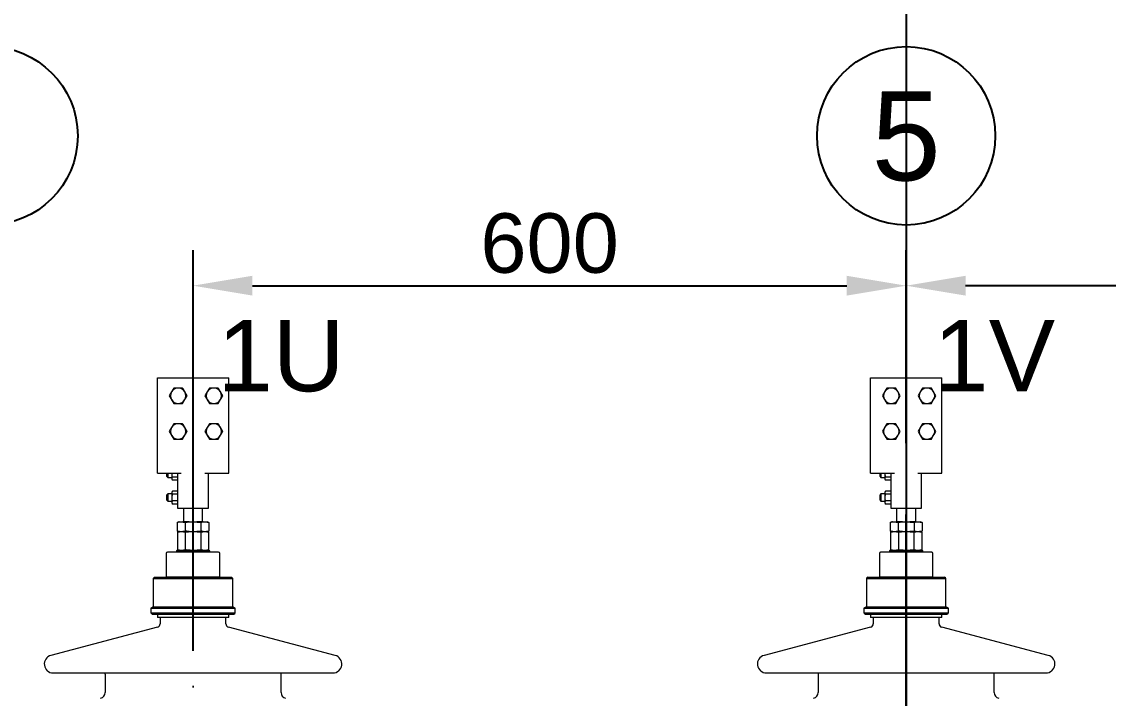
# Model space of a CAD drawing. Header units: millimetres. Extents: x 30710 to 48779, y -19256 to -8564.
# Drawn here: x 35726 to 36640, y -10124 to -9555 of the extents above; entities that cross this region are included whole.
import ezdxf
from ezdxf.enums import TextEntityAlignment as Align

# ---------------------------------------------------------------- set-up
doc = ezdxf.new("R2010")
doc.units = ezdxf.units.MM
doc.header["$LTSCALE"] = 10
doc.linetypes.add('ACAD_ISO04W100', pattern=[30, 24, -3, 0, -3])
doc.layers.get('0').update_dxf_attribs({"color": 1, "linetype": 'ACAD_ISO04W100', "lineweight": 25})
doc.layers.get('Defpoints').update_dxf_attribs({"lineweight": 25})
doc.layers.add('2', color=3, linetype='Continuous', lineweight=25)
doc.layers.add('粗实线', color=4, linetype='Continuous', lineweight=18)
doc.styles.get("Standard").update_dxf_attribs({"font": ''})
doc.styles.get('Standard').set_extended_font_data('arial')
doc.dimstyles.new('2', dxfattribs={"dimscale": 20, "dimtxt": 2.5, "dimasz": 2.5, "dimexe": 1.5, "dimexo": 0, "dimgap": 0.5, "dimtad": 1, "dimtoh": 1, "dimtxsty": 'Standard', "dimcen": -2.5, "dimdle": 5, "dimclrd": 3, "dimclre": 3, "dimclrt": 3, "dimazin": 2, "dimtfac": 1, "dimtmove": 0, "dimatfit": 2, "dimfxl": 0, "dimtolj": 1, "dimarcsym": 0})

# ---------------------------------------------------------------- blocks, each defined once
blk = doc.blocks.new('*X58')
at = {"layer": '2'}
for points in [[(35920.22, -9768.63), (35920.22, -9785.3), (35870.22, -9776.97)], [(36420.22, -9768.63), (36420.22, -9785.3), (36470.22, -9776.97)]]:
    blk.add_hatch(color=3, dxfattribs=at).paths.add_polyline_path(points, flags=0)
at = {"layer": '2', "color": 3, "lineweight": -2}
for p, q in [((35870.22, -9854.7), (35870.22, -9746.97)), ((36470.22, -9854.7), (36470.22, -9746.97)), ((35920.22, -9776.97), (36420.22, -9776.97))]:
    blk.add_line(p, q, dxfattribs=at)
at = {"layer": '2', "color": 3, "insert": (36170.22, -9741.44), "char_height": 50, "width": 221.0366, "attachment_point": 5}
blk.add_mtext('600', dxfattribs=at)
blk = doc.blocks.new('*X59')
at = {"layer": '2'}
for points in [[(36520.22, -9768.63), (36520.22, -9785.3), (36470.22, -9776.97)], [(37020.22, -9768.63), (37020.22, -9785.3), (37070.22, -9776.97)]]:
    blk.add_hatch(color=3, dxfattribs=at).paths.add_polyline_path(points, flags=0)
at = {"layer": '2', "color": 3, "lineweight": -2}
for p, q in [((36470.22, -9854.7), (36470.22, -9746.97)), ((37070.22, -9854.7), (37070.22, -9746.97)), ((37020.22, -9776.97), (36520.22, -9776.97))]:
    blk.add_line(p, q, dxfattribs=at)
at = {"layer": '2', "color": 3, "insert": (36770.22, -9741.44), "char_height": 50, "width": 221.0366, "attachment_point": 5}
blk.add_mtext('600', dxfattribs=at)

msp = doc.modelspace()

# ---------------------------------------------------------------- linework, layer by layer
for p, q in [((35870.22, -10384.159), (35870.22, -9854.703)), ((36470.22, -12310.159), (36470.22, -9854.703))]:
    msp.add_line(p, q)
at = {"layer": '2'}
for centre in [(35698.22, -9650.935), (36470.22, -9650.935)]:
    msp.add_circle(centre, 75, dxfattribs=at)
at = {"layer": 'Defpoints'}
msp.add_line((36470.22, -8564.163), (36470.22, -19256.163), dxfattribs=at)
at = {"layer": '粗实线'}
for p, q in [((35840.22, -9926.52), (35840.22, -9854.52)), ((35840.22, -9854.52), (35900.22, -9854.52)), ((35900.22, -9926.52), (35900.22, -9854.52)), ((36440.22, -9926.52), (36440.22, -9854.52)), ((36440.22, -9854.52), (36500.22, -9854.52)), ((36500.22, -9926.52), (36500.22, -9854.52)), ((35853.967, -9863.02), (35852.09, -9866.27)), ((35883.967, -9863.02), (35882.09, -9866.27)), ((36453.967, -9863.02), (36452.09, -9866.27)), ((36483.967, -9863.02), (36482.09, -9866.27)), ((35850.214, -9869.52), (35852.09, -9872.77)), ((35861.472, -9876.02), (35863.349, -9872.77)), ((35865.225, -9869.52), (35863.349, -9866.27)), ((35880.214, -9869.52), (35882.09, -9872.77)), ((35891.472, -9876.02), (35893.349, -9872.77)), ((35895.225, -9869.52), (35893.349, -9866.27)), ((36450.214, -9869.52), (36452.09, -9872.77)), ((36461.472, -9876.02), (36463.349, -9872.77)), ((36465.225, -9869.52), (36463.349, -9866.27)), ((36480.214, -9869.52), (36482.09, -9872.77)), ((36491.472, -9876.02), (36493.349, -9872.77)), ((36495.225, -9869.52), (36493.349, -9866.27)), ((35850.214, -9899.52), (35852.09, -9902.77)), ((35853.967, -9893.02), (35852.09, -9896.27)), ((35865.225, -9899.52), (35863.349, -9896.27)), ((35880.214, -9899.52), (35882.09, -9902.77)), ((35883.967, -9893.02), (35882.09, -9896.27)), ((35895.225, -9899.52), (35893.349, -9896.27)), ((36450.214, -9899.52), (36452.09, -9902.77)), ((36453.967, -9893.02), (36452.09, -9896.27)), ((36465.225, -9899.52), (36463.349, -9896.27)), ((36480.214, -9899.52), (36482.09, -9902.77)), ((36483.967, -9893.02), (36482.09, -9896.27)), ((36495.225, -9899.52), (36493.349, -9896.27)), ((35861.472, -9906.02), (35863.349, -9902.77)), ((35891.472, -9906.02), (35893.349, -9902.77)), ((36461.472, -9906.02), (36463.349, -9902.77)), ((36491.472, -9906.02), (36493.349, -9902.77)), ((35840.22, -9934.52), (35840.22, -9926.52)), ((35900.22, -9934.52), (35900.22, -9926.52)), ((36440.22, -9934.52), (36440.22, -9926.52)), ((36500.22, -9934.52), (36500.22, -9926.52)), ((35840.22, -9934.52), (35860.264, -9934.52)), ((35848.22, -9937.359), (35848.22, -9934.52)), ((35849.02, -9934.52), (35849.02, -9938.159)), ((35852.62, -9935.159), (35852.62, -9934.52)), ((35852.62, -9935.159), (35852.665, -9934.52)), ((35852.62, -9939.242), (35852.62, -9935.159)), ((35857.22, -9934.52), (35857.22, -9964.159)), ((35880.175, -9934.52), (35900.22, -9934.52)), ((35883.22, -9964.159), (35883.22, -9934.52)), ((36440.22, -9934.52), (36460.264, -9934.52)), ((36448.22, -9937.359), (36448.22, -9934.52)), ((36449.02, -9934.52), (36449.02, -9938.159)), ((36452.62, -9935.159), (36452.665, -9934.52)), ((36452.62, -9935.159), (36452.62, -9934.52)), ((36452.62, -9939.242), (36452.62, -9935.159)), ((36457.22, -9934.52), (36457.22, -9964.159)), ((36480.175, -9934.52), (36500.22, -9934.52)), ((36483.22, -9964.159), (36483.22, -9934.52)), ((35848.22, -9937.359), (35849.02, -9938.159)), ((35849.02, -9938.159), (35852.62, -9938.159)), ((35852.62, -9939.242), (35852.815, -9937.881)), ((35852.815, -9940.604), (35852.62, -9939.242)), ((35852.62, -9939.874), (35852.62, -9939.242)), ((35852.62, -9939.874), (35852.815, -9940.604)), ((35857.22, -9937.881), (35852.815, -9937.881)), ((35857.22, -9940.604), (35852.815, -9940.604)), ((36448.22, -9937.359), (36449.02, -9938.159)), ((36449.02, -9938.159), (36452.62, -9938.159)), ((36452.62, -9939.242), (36452.815, -9937.881)), ((36452.815, -9940.604), (36452.62, -9939.242)), ((36452.62, -9939.874), (36452.62, -9939.242)), ((36452.62, -9939.874), (36452.815, -9940.604)), ((36457.22, -9937.881), (36452.815, -9937.881)), ((36457.22, -9940.604), (36452.815, -9940.604)), ((35849.02, -9952.159), (35848.22, -9952.959)), ((35848.22, -9957.359), (35848.22, -9952.959)), ((35852.62, -9952.159), (35849.02, -9952.159)), ((35849.02, -9952.159), (35849.02, -9958.159)), ((35852.815, -9949.714), (35852.62, -9950.443)), ((35852.62, -9951.075), (35852.815, -9949.714)), ((35852.62, -9951.075), (35852.62, -9950.443)), ((35852.62, -9955.159), (35852.62, -9951.075)), ((35852.815, -9952.436), (35852.62, -9951.075)), ((35852.62, -9955.159), (35852.815, -9952.436)), ((35852.62, -9959.242), (35852.62, -9955.159)), ((35857.22, -9949.714), (35852.815, -9949.714)), ((35857.22, -9952.436), (35852.815, -9952.436)), ((36449.02, -9952.159), (36448.22, -9952.959)), ((36448.22, -9957.359), (36448.22, -9952.959)), ((36452.62, -9952.159), (36449.02, -9952.159)), ((36449.02, -9952.159), (36449.02, -9958.159)), ((36452.815, -9949.714), (36452.62, -9950.443)), ((36452.62, -9951.075), (36452.815, -9949.714)), ((36452.62, -9951.075), (36452.62, -9950.443)), ((36452.62, -9955.159), (36452.62, -9951.075)), ((36452.815, -9952.436), (36452.62, -9951.075)), ((36452.62, -9955.159), (36452.815, -9952.436)), ((36452.62, -9959.242), (36452.62, -9955.159)), ((36457.22, -9949.714), (36452.815, -9949.714)), ((36457.22, -9952.436), (36452.815, -9952.436)), ((35848.22, -9957.359), (35849.02, -9958.159)), ((35849.02, -9958.159), (35852.62, -9958.159)), ((35852.62, -9959.242), (35852.815, -9957.881)), ((35852.815, -9960.604), (35852.62, -9959.242)), ((35852.62, -9959.874), (35852.62, -9959.242)), ((35852.62, -9959.874), (35852.815, -9960.604)), ((35857.22, -9957.881), (35852.815, -9957.881)), ((35857.22, -9960.604), (35852.815, -9960.604)), ((35857.22, -9964.159), (35883.22, -9964.159)), ((35862.22, -9964.159), (35862.22, -9975.703)), ((35878.22, -9975.703), (35878.22, -9964.159)), ((36448.22, -9957.359), (36449.02, -9958.159)), ((36449.02, -9958.159), (36452.62, -9958.159)), ((36452.62, -9959.242), (36452.815, -9957.881)), ((36452.815, -9960.604), (36452.62, -9959.242)), ((36452.62, -9959.874), (36452.62, -9959.242)), ((36452.62, -9959.874), (36452.815, -9960.604)), ((36457.22, -9957.881), (36452.815, -9957.881)), ((36457.22, -9960.604), (36452.815, -9960.604)), ((36457.22, -9964.159), (36483.22, -9964.159)), ((36462.22, -9964.159), (36462.22, -9975.703)), ((36478.22, -9975.703), (36478.22, -9964.159)), ((35858.22, -9975.703), (35856.845, -9976.071)), ((35856.845, -9976.071), (35858.62, -9975.703)), ((35856.845, -9976.071), (35856.845, -9983.334)), ((35858.62, -9975.703), (35858.22, -9975.703)), ((35858.62, -9975.703), (35861.756, -9975.703)), ((35867.084, -9975.703), (35861.756, -9975.703)), ((35863.532, -9976.071), (35867.084, -9975.703)), ((35863.532, -9976.071), (35863.532, -9983.334)), ((35867.084, -9975.703), (35873.355, -9975.703)), ((35878.683, -9975.703), (35873.355, -9975.703)), ((35876.907, -9976.071), (35878.683, -9975.703)), ((35876.907, -9976.071), (35876.907, -9983.334)), ((35878.683, -9975.703), (35881.819, -9975.703)), ((35881.819, -9975.703), (35882.22, -9975.703)), ((35883.595, -9976.071), (35882.22, -9975.703)), ((35883.595, -9976.071), (35883.595, -9983.334)), ((36458.22, -9975.703), (36456.845, -9976.071)), ((36456.845, -9976.071), (36458.62, -9975.703)), ((36456.845, -9976.071), (36456.845, -9983.334)), ((36458.62, -9975.703), (36458.22, -9975.703)), ((36458.62, -9975.703), (36461.756, -9975.703)), ((36467.084, -9975.703), (36461.756, -9975.703)), ((36463.532, -9976.071), (36467.084, -9975.703)), ((36463.532, -9976.071), (36463.532, -9983.334)), ((36467.084, -9975.703), (36473.355, -9975.703)), ((36478.683, -9975.703), (36473.355, -9975.703)), ((36476.907, -9976.071), (36478.683, -9975.703)), ((36476.907, -9976.071), (36476.907, -9983.334)), ((36478.683, -9975.703), (36481.819, -9975.703)), ((36481.819, -9975.703), (36482.22, -9975.703)), ((36483.595, -9976.071), (36482.22, -9975.703)), ((36483.595, -9976.071), (36483.595, -9983.334)), ((35856.845, -9983.334), (35858.22, -9983.703)), ((35858.888, -9983.703), (35857.135, -9984.173)), ((35857.135, -9984.173), (35860.406, -9983.703)), ((35857.135, -9984.173), (35857.135, -9999.133)), ((35858.62, -9983.703), (35858.22, -9983.703)), ((35858.62, -9983.703), (35861.756, -9983.703)), ((35860.406, -9983.703), (35863.677, -9984.173)), ((35863.532, -9983.334), (35861.756, -9983.703)), ((35867.084, -9983.703), (35861.756, -9983.703)), ((35863.677, -9984.173), (35863.677, -9999.133)), ((35867.084, -9983.703), (35873.355, -9983.703)), ((35870.22, -9983.703), (35876.762, -9984.173)), ((35876.907, -9983.334), (35873.355, -9983.703)), ((35878.683, -9983.703), (35873.355, -9983.703)), ((35876.762, -9984.173), (35880.033, -9983.703)), ((35876.762, -9984.173), (35876.762, -9999.133)), ((35878.683, -9983.703), (35881.819, -9983.703)), ((35880.033, -9983.703), (35883.305, -9984.173)), ((35883.305, -9984.173), (35881.551, -9983.703)), ((35883.595, -9983.334), (35881.819, -9983.703)), ((35882.22, -9983.703), (35881.819, -9983.703)), ((35882.22, -9983.703), (35883.595, -9983.334)), ((35883.305, -9984.173), (35883.305, -9999.133)), ((36456.845, -9983.334), (36458.22, -9983.703)), ((36458.888, -9983.703), (36457.135, -9984.173)), ((36457.135, -9984.173), (36460.406, -9983.703)), ((36457.135, -9984.173), (36457.135, -9999.133)), ((36458.62, -9983.703), (36458.22, -9983.703)), ((36458.62, -9983.703), (36461.756, -9983.703)), ((36460.406, -9983.703), (36463.677, -9984.173)), ((36463.532, -9983.334), (36461.756, -9983.703)), ((36467.084, -9983.703), (36461.756, -9983.703)), ((36463.677, -9984.173), (36463.677, -9999.133)), ((36467.084, -9983.703), (36473.355, -9983.703)), ((36470.22, -9983.703), (36476.762, -9984.173)), ((36476.907, -9983.334), (36473.355, -9983.703)), ((36478.683, -9983.703), (36473.355, -9983.703)), ((36476.762, -9984.173), (36480.033, -9983.703)), ((36476.762, -9984.173), (36476.762, -9999.133)), ((36478.683, -9983.703), (36481.819, -9983.703)), ((36480.033, -9983.703), (36483.305, -9984.173)), ((36483.305, -9984.173), (36481.551, -9983.703)), ((36483.595, -9983.334), (36481.819, -9983.703)), ((36482.22, -9983.703), (36481.819, -9983.703)), ((36482.22, -9983.703), (36483.595, -9983.334)), ((36483.305, -9984.173), (36483.305, -9999.133)), ((35856.595, -9999.603), (35856.22, -9999.978)), ((35856.22, -9999.978), (35856.22, -10001.103)), ((35884.22, -9999.978), (35856.22, -9999.978)), ((35883.845, -9999.603), (35856.595, -9999.603)), ((35857.135, -9999.133), (35858.888, -9999.603)), ((35860.406, -9999.603), (35857.135, -9999.133)), ((35863.677, -9999.133), (35860.406, -9999.603)), ((35876.762, -9999.133), (35870.22, -9999.603)), ((35880.033, -9999.603), (35876.762, -9999.133)), ((35883.305, -9999.133), (35880.033, -9999.603)), ((35881.551, -9999.603), (35883.305, -9999.133)), ((35884.22, -9999.978), (35883.845, -9999.603)), ((35884.22, -10001.103), (35884.22, -9999.978)), ((36456.595, -9999.603), (36456.22, -9999.978)), ((36456.22, -9999.978), (36456.22, -10001.103)), ((36484.22, -9999.978), (36456.22, -9999.978)), ((36483.845, -9999.603), (36456.595, -9999.603)), ((36457.135, -9999.133), (36458.888, -9999.603)), ((36460.406, -9999.603), (36457.135, -9999.133)), ((36463.677, -9999.133), (36460.406, -9999.603)), ((36476.762, -9999.133), (36470.22, -9999.603)), ((36480.033, -9999.603), (36476.762, -9999.133)), ((36483.305, -9999.133), (36480.033, -9999.603)), ((36481.551, -9999.603), (36483.305, -9999.133)), ((36484.22, -9999.978), (36483.845, -9999.603)), ((36484.22, -10001.103), (36484.22, -9999.978)), ((35847.72, -10002.103), (35847.72, -10021.103)), ((35891.72, -10001.103), (35848.72, -10001.103)), ((35892.72, -10021.103), (35892.72, -10002.103)), ((36447.72, -10002.103), (36447.72, -10021.103)), ((36491.72, -10001.103), (36448.72, -10001.103)), ((36492.72, -10021.103), (36492.72, -10002.103)), ((35836.72, -10023.135), (35836.72, -10047.159)), ((35836.72, -10023.135), (35870.22, -10023.135)), ((35837.864, -10022.159), (35870.22, -10022.159)), ((35891.72, -10022.103), (35848.72, -10022.103)), ((35870.22, -10022.159), (35902.575, -10022.159)), ((35870.22, -10023.135), (35903.72, -10023.135)), ((35903.72, -10047.159), (35903.72, -10023.135)), ((36436.72, -10023.135), (36436.72, -10047.159)), ((36436.72, -10023.135), (36470.22, -10023.135)), ((36437.864, -10022.159), (36470.22, -10022.159)), ((36491.72, -10022.103), (36448.72, -10022.103)), ((36470.22, -10022.159), (36502.575, -10022.159)), ((36470.22, -10023.135), (36503.72, -10023.135)), ((36503.72, -10047.159), (36503.72, -10023.135)), ((35836.72, -10047.159), (35834.72, -10048.159)), ((35834.72, -10048.159), (35834.72, -10052.182)), ((35834.72, -10048.159), (35870.22, -10048.159)), ((35834.72, -10052.182), (35870.22, -10052.182)), ((35835.864, -10053.158), (35870.22, -10053.158)), ((35836.72, -10047.159), (35870.22, -10047.159)), ((35840.22, -10053.158), (35840.22, -10056.159)), ((35870.22, -10047.159), (35903.72, -10047.159)), ((35870.22, -10048.159), (35905.72, -10048.159)), ((35870.22, -10052.182), (35905.72, -10052.182)), ((35870.22, -10053.158), (35904.575, -10053.158)), ((35900.22, -10056.159), (35900.22, -10053.158)), ((35905.72, -10048.159), (35903.72, -10047.159)), ((35905.72, -10052.182), (35905.72, -10048.159)), ((36436.72, -10047.159), (36434.72, -10048.159)), ((36434.72, -10048.159), (36434.72, -10052.182)), ((36434.72, -10048.159), (36470.22, -10048.159)), ((36434.72, -10052.182), (36470.22, -10052.182)), ((36435.864, -10053.158), (36470.22, -10053.158)), ((36436.72, -10047.159), (36470.22, -10047.159)), ((36440.22, -10053.158), (36440.22, -10056.159)), ((36470.22, -10047.159), (36503.72, -10047.159)), ((36470.22, -10048.159), (36505.72, -10048.159)), ((36470.22, -10052.182), (36505.72, -10052.182)), ((36470.22, -10053.158), (36504.575, -10053.158)), ((36500.22, -10056.159), (36500.22, -10053.158)), ((36505.72, -10048.159), (36503.72, -10047.159)), ((36505.72, -10052.182), (36505.72, -10048.159)), ((35840.319, -10064.193), (35750.635, -10087.908)), ((35870.22, -10056.159), (35840.22, -10056.159)), ((35842.552, -10056.159), (35842.552, -10061.293)), ((35900.22, -10056.159), (35870.22, -10056.159)), ((35897.887, -10061.293), (35897.887, -10056.159)), ((35989.804, -10087.908), (35900.12, -10064.193)), ((36440.319, -10064.193), (36350.635, -10087.908)), ((36470.22, -10056.159), (36440.22, -10056.159)), ((36442.552, -10056.159), (36442.552, -10061.293)), ((36500.22, -10056.159), (36470.22, -10056.159)), ((36497.887, -10061.293), (36497.887, -10056.159)), ((36589.804, -10087.908), (36500.12, -10064.193)), ((35752.552, -10102.658), (35987.887, -10102.658)), ((35796.21, -10104.09), (35796.21, -10119.09)), ((35944.229, -10119.09), (35944.229, -10104.09)), ((36352.552, -10102.658), (36587.887, -10102.658)), ((36396.21, -10104.09), (36396.21, -10119.09)), ((36544.229, -10119.09), (36544.229, -10104.09))]:
    msp.add_line(p, q, dxfattribs=at)
for points in [[(35796.001, -10102.658), (35796.114, -10103.115), (35796.21, -10104.09)], [(35944.229, -10104.09), (35944.325, -10103.115), (35944.438, -10102.658)], [(36396.001, -10102.658), (36396.114, -10103.115), (36396.21, -10104.09)], [(36544.229, -10104.09), (36544.325, -10103.115), (36544.438, -10102.658)]]:
    msp.add_lwpolyline(points, dxfattribs=at)
for centre, radius, start, end in [((35857.72, -9869.52), 6.5, 90, 150), ((35857.72, -9869.52), 6.5, 30, 90), ((35887.72, -9869.52), 6.5, 90, 150), ((35887.72, -9869.52), 6.5, 30, 90), ((36457.72, -9869.52), 6.5, 90, 150), ((36457.72, -9869.52), 6.5, 30, 90), ((36487.72, -9869.52), 6.5, 90, 150), ((36487.72, -9869.52), 6.5, 30, 90), ((35857.72, -9869.52), 6.5, 150, 210), ((35857.72, -9869.52), 6.5, 210, 270), ((35857.72, -9869.52), 6.5, 270, 330), ((35857.72, -9869.52), 6.5, 330, 30), ((35887.72, -9869.52), 6.5, 150, 210), ((35887.72, -9869.52), 6.5, 210, 270), ((35887.72, -9869.52), 6.5, 270, 330), ((35887.72, -9869.52), 6.5, 330, 30), ((36457.72, -9869.52), 6.5, 150, 210), ((36457.72, -9869.52), 6.5, 210, 270), ((36457.72, -9869.52), 6.5, 270, 330), ((36457.72, -9869.52), 6.5, 330, 30), ((36487.72, -9869.52), 6.5, 150, 210), ((36487.72, -9869.52), 6.5, 210, 270), ((36487.72, -9869.52), 6.5, 270, 330), ((36487.72, -9869.52), 6.5, 330, 30), ((35857.72, -9899.52), 6.5, 150, 210), ((35857.72, -9899.52), 6.5, 90, 150), ((35857.72, -9899.52), 6.5, 30, 90), ((35857.72, -9899.52), 6.5, 330, 30), ((35887.72, -9899.52), 6.5, 150, 210), ((35887.72, -9899.52), 6.5, 90, 150), ((35887.72, -9899.52), 6.5, 30, 90), ((35887.72, -9899.52), 6.5, 330, 30), ((36457.72, -9899.52), 6.5, 150, 210), ((36457.72, -9899.52), 6.5, 90, 150), ((36457.72, -9899.52), 6.5, 30, 90), ((36457.72, -9899.52), 6.5, 330, 30), ((36487.72, -9899.52), 6.5, 150, 210), ((36487.72, -9899.52), 6.5, 90, 150), ((36487.72, -9899.52), 6.5, 30, 90), ((36487.72, -9899.52), 6.5, 330, 30), ((35857.72, -9899.52), 6.5, 210, 270), ((35857.72, -9899.52), 6.5, 270, 330), ((35887.72, -9899.52), 6.5, 210, 270), ((35887.72, -9899.52), 6.5, 270, 330), ((36457.72, -9899.52), 6.5, 210, 270), ((36457.72, -9899.52), 6.5, 270, 330), ((36487.72, -9899.52), 6.5, 210, 270), ((36487.72, -9899.52), 6.5, 270, 330), ((35848.72, -10002.103), 1, 90, 180), ((35891.72, -10002.103), 1, 0, 90), ((36448.72, -10002.103), 1, 90, 180), ((36491.72, -10002.103), 1, 0, 90), ((35838.471, -10024.029), 1.966, 107.977568, 152.977568), ((35848.72, -10021.103), 1, 180, 270), ((35891.72, -10021.103), 1, 270, 0), ((35901.968, -10024.029), 1.966, 27.022432, 72.022432), ((36438.471, -10024.029), 1.966, 107.977568, 152.977568), ((36448.72, -10021.103), 1, 180, 270), ((36491.72, -10021.103), 1, 270, 0), ((36501.968, -10024.029), 1.966, 27.022432, 72.022432), ((35836.471, -10051.288), 1.966, 207.022432, 252.022432), ((35903.968, -10051.288), 1.966, 287.977568, 332.977568), ((36436.471, -10051.288), 1.966, 207.022432, 252.022432), ((36503.968, -10051.288), 1.966, 287.977568, 332.977568), ((35839.552, -10061.293), 3, 284.81144, 0), ((35900.887, -10061.293), 3, 180, 255.18856), ((36439.552, -10061.293), 3, 284.81144, 0), ((36500.887, -10061.293), 3, 180, 255.18856), ((35752.552, -10095.158), 7.5, 104.81144, 270), ((35987.887, -10095.158), 7.5, 270, 75.18856), ((36352.552, -10095.158), 7.5, 104.81144, 270), ((36587.887, -10095.158), 7.5, 270, 75.18856), ((35791.21, -10119.09), 5, 283.507945, 360), ((35949.229, -10119.09), 5, 180, 256.492055), ((36391.21, -10119.09), 5, 283.507945, 360), ((36549.229, -10119.09), 5, 180, 256.492055)]:
    msp.add_arc(centre, radius, start, end, dxfattribs=at)
for points, knots in [([(35857.72, -9863.02), (35857.412, -9863.02), (35856.142, -9863.02), (35854.905, -9863.02), (35853.967, -9863.02)], [0, 0, 0, 0, 0.9076144, 3.7527767, 3.7527767, 3.7527767, 3.7527767]), ([(35861.472, -9863.02), (35861.199, -9863.02), (35859.977, -9863.02), (35858.706, -9863.02), (35857.72, -9863.02)], [0, 0, 0, 0, 0.839546, 3.7527767, 3.7527767, 3.7527767, 3.7527767]), ([(35863.349, -9866.27), (35863.304, -9866.193), (35862.671, -9865.095), (35862.05, -9864.02), (35861.472, -9863.02)], [0, 0, 0, 0, 0.2635003, 3.7527767, 3.7527767, 3.7527767, 3.7527767]), ([(35887.72, -9863.02), (35887.412, -9863.02), (35886.142, -9863.02), (35884.905, -9863.02), (35883.967, -9863.02)], [0, 0, 0, 0, 0.9076144, 3.7527767, 3.7527767, 3.7527767, 3.7527767]), ([(35891.472, -9863.02), (35891.199, -9863.02), (35889.977, -9863.02), (35888.706, -9863.02), (35887.72, -9863.02)], [0, 0, 0, 0, 0.839546, 3.7527767, 3.7527767, 3.7527767, 3.7527767]), ([(35893.349, -9866.27), (35893.304, -9866.193), (35892.671, -9865.095), (35892.05, -9864.02), (35891.472, -9863.02)], [0, 0, 0, 0, 0.2635003, 3.7527767, 3.7527767, 3.7527767, 3.7527767]), ([(36457.72, -9863.02), (36457.412, -9863.02), (36456.142, -9863.02), (36454.905, -9863.02), (36453.967, -9863.02)], [0, 0, 0, 0, 0.9076144, 3.7527767, 3.7527767, 3.7527767, 3.7527767]), ([(36461.472, -9863.02), (36461.199, -9863.02), (36459.977, -9863.02), (36458.706, -9863.02), (36457.72, -9863.02)], [0, 0, 0, 0, 0.839546, 3.7527767, 3.7527767, 3.7527767, 3.7527767]), ([(36463.349, -9866.27), (36463.304, -9866.193), (36462.671, -9865.095), (36462.05, -9864.02), (36461.472, -9863.02)], [0, 0, 0, 0, 0.2635003, 3.7527767, 3.7527767, 3.7527767, 3.7527767]), ([(36487.72, -9863.02), (36487.412, -9863.02), (36486.142, -9863.02), (36484.905, -9863.02), (36483.967, -9863.02)], [0, 0, 0, 0, 0.9076144, 3.7527767, 3.7527767, 3.7527767, 3.7527767]), ([(36491.472, -9863.02), (36491.199, -9863.02), (36489.977, -9863.02), (36488.706, -9863.02), (36487.72, -9863.02)], [0, 0, 0, 0, 0.839546, 3.7527767, 3.7527767, 3.7527767, 3.7527767]), ([(36493.349, -9866.27), (36493.304, -9866.193), (36492.671, -9865.095), (36492.05, -9864.02), (36491.472, -9863.02)], [0, 0, 0, 0, 0.2635003, 3.7527767, 3.7527767, 3.7527767, 3.7527767]), ([(35852.09, -9866.27), (35852.046, -9866.347), (35851.412, -9867.444), (35850.791, -9868.52), (35850.214, -9869.52)], [0, 0, 0, 0, 0.2635003, 3.7527767, 3.7527767, 3.7527767, 3.7527767]), ([(35852.09, -9872.77), (35852.135, -9872.847), (35852.768, -9873.944), (35853.389, -9875.02), (35853.967, -9876.02)], [0, 0, 0, 0, 0.2635003, 3.7527767, 3.7527767, 3.7527767, 3.7527767]), ([(35863.349, -9872.77), (35863.393, -9872.693), (35864.027, -9871.595), (35864.648, -9870.52), (35865.225, -9869.52)], [0, 0, 0, 0, 0.2635003, 3.7527767, 3.7527767, 3.7527767, 3.7527767]), ([(35882.09, -9866.27), (35882.046, -9866.347), (35881.412, -9867.444), (35880.791, -9868.52), (35880.214, -9869.52)], [0, 0, 0, 0, 0.2635003, 3.7527767, 3.7527767, 3.7527767, 3.7527767]), ([(35882.09, -9872.77), (35882.135, -9872.847), (35882.768, -9873.944), (35883.389, -9875.02), (35883.967, -9876.02)], [0, 0, 0, 0, 0.2635003, 3.7527767, 3.7527767, 3.7527767, 3.7527767]), ([(35893.349, -9872.77), (35893.393, -9872.693), (35894.027, -9871.595), (35894.648, -9870.52), (35895.225, -9869.52)], [0, 0, 0, 0, 0.2635003, 3.7527767, 3.7527767, 3.7527767, 3.7527767]), ([(36452.09, -9866.27), (36452.046, -9866.347), (36451.412, -9867.444), (36450.791, -9868.52), (36450.214, -9869.52)], [0, 0, 0, 0, 0.2635003, 3.7527767, 3.7527767, 3.7527767, 3.7527767]), ([(36452.09, -9872.77), (36452.135, -9872.847), (36452.768, -9873.944), (36453.389, -9875.02), (36453.967, -9876.02)], [0, 0, 0, 0, 0.2635003, 3.7527767, 3.7527767, 3.7527767, 3.7527767]), ([(36463.349, -9872.77), (36463.393, -9872.693), (36464.027, -9871.595), (36464.648, -9870.52), (36465.225, -9869.52)], [0, 0, 0, 0, 0.2635003, 3.7527767, 3.7527767, 3.7527767, 3.7527767]), ([(36482.09, -9866.27), (36482.046, -9866.347), (36481.412, -9867.444), (36480.791, -9868.52), (36480.214, -9869.52)], [0, 0, 0, 0, 0.2635003, 3.7527767, 3.7527767, 3.7527767, 3.7527767]), ([(36482.09, -9872.77), (36482.135, -9872.847), (36482.768, -9873.944), (36483.389, -9875.02), (36483.967, -9876.02)], [0, 0, 0, 0, 0.2635003, 3.7527767, 3.7527767, 3.7527767, 3.7527767]), ([(36493.349, -9872.77), (36493.393, -9872.693), (36494.027, -9871.595), (36494.648, -9870.52), (36495.225, -9869.52)], [0, 0, 0, 0, 0.2635003, 3.7527767, 3.7527767, 3.7527767, 3.7527767]), ([(35853.967, -9876.02), (35854.905, -9876.02), (35856.142, -9876.02), (35857.412, -9876.02), (35857.72, -9876.02)], [0, 0, 0, 0, 2.8451624, 3.7527767, 3.7527767, 3.7527767, 3.7527767]), ([(35857.72, -9876.02), (35858.706, -9876.02), (35859.977, -9876.02), (35861.199, -9876.02), (35861.472, -9876.02)], [0, 0, 0, 0, 2.9132308, 3.7527767, 3.7527767, 3.7527767, 3.7527767]), ([(35883.967, -9876.02), (35884.905, -9876.02), (35886.142, -9876.02), (35887.412, -9876.02), (35887.72, -9876.02)], [0, 0, 0, 0, 2.8451624, 3.7527767, 3.7527767, 3.7527767, 3.7527767]), ([(35887.72, -9876.02), (35888.706, -9876.02), (35889.977, -9876.02), (35891.199, -9876.02), (35891.472, -9876.02)], [0, 0, 0, 0, 2.9132308, 3.7527767, 3.7527767, 3.7527767, 3.7527767]), ([(36453.967, -9876.02), (36454.905, -9876.02), (36456.142, -9876.02), (36457.412, -9876.02), (36457.72, -9876.02)], [0, 0, 0, 0, 2.8451624, 3.7527767, 3.7527767, 3.7527767, 3.7527767]), ([(36457.72, -9876.02), (36458.706, -9876.02), (36459.977, -9876.02), (36461.199, -9876.02), (36461.472, -9876.02)], [0, 0, 0, 0, 2.9132308, 3.7527767, 3.7527767, 3.7527767, 3.7527767]), ([(36483.967, -9876.02), (36484.905, -9876.02), (36486.142, -9876.02), (36487.412, -9876.02), (36487.72, -9876.02)], [0, 0, 0, 0, 2.8451624, 3.7527767, 3.7527767, 3.7527767, 3.7527767]), ([(36487.72, -9876.02), (36488.706, -9876.02), (36489.977, -9876.02), (36491.199, -9876.02), (36491.472, -9876.02)], [0, 0, 0, 0, 2.9132308, 3.7527767, 3.7527767, 3.7527767, 3.7527767]), ([(35852.09, -9896.27), (35852.046, -9896.347), (35851.412, -9897.444), (35850.791, -9898.52), (35850.214, -9899.52)], [0, 0, 0, 0, 0.2635003, 3.7527767, 3.7527767, 3.7527767, 3.7527767]), ([(35857.72, -9893.02), (35857.412, -9893.02), (35856.142, -9893.02), (35854.905, -9893.02), (35853.967, -9893.02)], [0, 0, 0, 0, 0.9076144, 3.7527767, 3.7527767, 3.7527767, 3.7527767]), ([(35861.472, -9893.02), (35861.199, -9893.02), (35859.977, -9893.02), (35858.706, -9893.02), (35857.72, -9893.02)], [0, 0, 0, 0, 0.839546, 3.7527767, 3.7527767, 3.7527767, 3.7527767]), ([(35863.349, -9896.27), (35863.304, -9896.193), (35862.671, -9895.095), (35862.05, -9894.02), (35861.472, -9893.02)], [0, 0, 0, 0, 0.2635003, 3.7527767, 3.7527767, 3.7527767, 3.7527767]), ([(35863.349, -9902.77), (35863.393, -9902.693), (35864.027, -9901.595), (35864.648, -9900.52), (35865.225, -9899.52)], [0, 0, 0, 0, 0.2635003, 3.7527767, 3.7527767, 3.7527767, 3.7527767]), ([(35882.09, -9896.27), (35882.046, -9896.347), (35881.412, -9897.444), (35880.791, -9898.52), (35880.214, -9899.52)], [0, 0, 0, 0, 0.2635003, 3.7527767, 3.7527767, 3.7527767, 3.7527767]), ([(35887.72, -9893.02), (35887.412, -9893.02), (35886.142, -9893.02), (35884.905, -9893.02), (35883.967, -9893.02)], [0, 0, 0, 0, 0.9076144, 3.7527767, 3.7527767, 3.7527767, 3.7527767]), ([(35891.472, -9893.02), (35891.199, -9893.02), (35889.977, -9893.02), (35888.706, -9893.02), (35887.72, -9893.02)], [0, 0, 0, 0, 0.839546, 3.7527767, 3.7527767, 3.7527767, 3.7527767]), ([(35893.349, -9896.27), (35893.304, -9896.193), (35892.671, -9895.095), (35892.05, -9894.02), (35891.472, -9893.02)], [0, 0, 0, 0, 0.2635003, 3.7527767, 3.7527767, 3.7527767, 3.7527767]), ([(35893.349, -9902.77), (35893.393, -9902.693), (35894.027, -9901.595), (35894.648, -9900.52), (35895.225, -9899.52)], [0, 0, 0, 0, 0.2635003, 3.7527767, 3.7527767, 3.7527767, 3.7527767]), ([(36452.09, -9896.27), (36452.046, -9896.347), (36451.412, -9897.444), (36450.791, -9898.52), (36450.214, -9899.52)], [0, 0, 0, 0, 0.2635003, 3.7527767, 3.7527767, 3.7527767, 3.7527767]), ([(36457.72, -9893.02), (36457.412, -9893.02), (36456.142, -9893.02), (36454.905, -9893.02), (36453.967, -9893.02)], [0, 0, 0, 0, 0.9076144, 3.7527767, 3.7527767, 3.7527767, 3.7527767]), ([(36461.472, -9893.02), (36461.199, -9893.02), (36459.977, -9893.02), (36458.706, -9893.02), (36457.72, -9893.02)], [0, 0, 0, 0, 0.839546, 3.7527767, 3.7527767, 3.7527767, 3.7527767]), ([(36463.349, -9896.27), (36463.304, -9896.193), (36462.671, -9895.095), (36462.05, -9894.02), (36461.472, -9893.02)], [0, 0, 0, 0, 0.2635003, 3.7527767, 3.7527767, 3.7527767, 3.7527767]), ([(36463.349, -9902.77), (36463.393, -9902.693), (36464.027, -9901.595), (36464.648, -9900.52), (36465.225, -9899.52)], [0, 0, 0, 0, 0.2635003, 3.7527767, 3.7527767, 3.7527767, 3.7527767]), ([(36482.09, -9896.27), (36482.046, -9896.347), (36481.412, -9897.444), (36480.791, -9898.52), (36480.214, -9899.52)], [0, 0, 0, 0, 0.2635003, 3.7527767, 3.7527767, 3.7527767, 3.7527767]), ([(36487.72, -9893.02), (36487.412, -9893.02), (36486.142, -9893.02), (36484.905, -9893.02), (36483.967, -9893.02)], [0, 0, 0, 0, 0.9076144, 3.7527767, 3.7527767, 3.7527767, 3.7527767]), ([(36491.472, -9893.02), (36491.199, -9893.02), (36489.977, -9893.02), (36488.706, -9893.02), (36487.72, -9893.02)], [0, 0, 0, 0, 0.839546, 3.7527767, 3.7527767, 3.7527767, 3.7527767]), ([(36493.349, -9896.27), (36493.304, -9896.193), (36492.671, -9895.095), (36492.05, -9894.02), (36491.472, -9893.02)], [0, 0, 0, 0, 0.2635003, 3.7527767, 3.7527767, 3.7527767, 3.7527767]), ([(36493.349, -9902.77), (36493.393, -9902.693), (36494.027, -9901.595), (36494.648, -9900.52), (36495.225, -9899.52)], [0, 0, 0, 0, 0.2635003, 3.7527767, 3.7527767, 3.7527767, 3.7527767]), ([(35852.09, -9902.77), (35852.135, -9902.847), (35852.768, -9903.944), (35853.389, -9905.02), (35853.967, -9906.02)], [0, 0, 0, 0, 0.2635003, 3.7527767, 3.7527767, 3.7527767, 3.7527767]), ([(35853.967, -9906.02), (35854.905, -9906.02), (35856.142, -9906.02), (35857.412, -9906.02), (35857.72, -9906.02)], [0, 0, 0, 0, 2.8451624, 3.7527767, 3.7527767, 3.7527767, 3.7527767]), ([(35857.72, -9906.02), (35858.706, -9906.02), (35859.977, -9906.02), (35861.199, -9906.02), (35861.472, -9906.02)], [0, 0, 0, 0, 2.9132308, 3.7527767, 3.7527767, 3.7527767, 3.7527767]), ([(35882.09, -9902.77), (35882.135, -9902.847), (35882.768, -9903.944), (35883.389, -9905.02), (35883.967, -9906.02)], [0, 0, 0, 0, 0.2635003, 3.7527767, 3.7527767, 3.7527767, 3.7527767]), ([(35883.967, -9906.02), (35884.905, -9906.02), (35886.142, -9906.02), (35887.412, -9906.02), (35887.72, -9906.02)], [0, 0, 0, 0, 2.8451624, 3.7527767, 3.7527767, 3.7527767, 3.7527767]), ([(35887.72, -9906.02), (35888.706, -9906.02), (35889.977, -9906.02), (35891.199, -9906.02), (35891.472, -9906.02)], [0, 0, 0, 0, 2.9132308, 3.7527767, 3.7527767, 3.7527767, 3.7527767]), ([(36452.09, -9902.77), (36452.135, -9902.847), (36452.768, -9903.944), (36453.389, -9905.02), (36453.967, -9906.02)], [0, 0, 0, 0, 0.2635003, 3.7527767, 3.7527767, 3.7527767, 3.7527767]), ([(36453.967, -9906.02), (36454.905, -9906.02), (36456.142, -9906.02), (36457.412, -9906.02), (36457.72, -9906.02)], [0, 0, 0, 0, 2.8451624, 3.7527767, 3.7527767, 3.7527767, 3.7527767]), ([(36457.72, -9906.02), (36458.706, -9906.02), (36459.977, -9906.02), (36461.199, -9906.02), (36461.472, -9906.02)], [0, 0, 0, 0, 2.9132308, 3.7527767, 3.7527767, 3.7527767, 3.7527767]), ([(36482.09, -9902.77), (36482.135, -9902.847), (36482.768, -9903.944), (36483.389, -9905.02), (36483.967, -9906.02)], [0, 0, 0, 0, 0.2635003, 3.7527767, 3.7527767, 3.7527767, 3.7527767]), ([(36483.967, -9906.02), (36484.905, -9906.02), (36486.142, -9906.02), (36487.412, -9906.02), (36487.72, -9906.02)], [0, 0, 0, 0, 2.8451624, 3.7527767, 3.7527767, 3.7527767, 3.7527767]), ([(36487.72, -9906.02), (36488.706, -9906.02), (36489.977, -9906.02), (36491.199, -9906.02), (36491.472, -9906.02)], [0, 0, 0, 0, 2.9132308, 3.7527767, 3.7527767, 3.7527767, 3.7527767]), ([(35852.815, -9937.881), (35852.789, -9937.678), (35852.672, -9936.775), (35852.642, -9935.865), (35852.62, -9935.159)], [0, 0, 0, 0, 0.6129513, 2.7308673, 2.7308673, 2.7308673, 2.7308673]), ([(36452.815, -9937.881), (36452.789, -9937.678), (36452.672, -9936.775), (36452.642, -9935.865), (36452.62, -9935.159)], [0, 0, 0, 0, 0.6129513, 2.7308673, 2.7308673, 2.7308673, 2.7308673]), ([(35852.815, -9957.881), (35852.789, -9957.678), (35852.672, -9956.775), (35852.642, -9955.865), (35852.62, -9955.159)], [0, 0, 0, 0, 0.6129513, 2.7308673, 2.7308673, 2.7308673, 2.7308673]), ([(36452.815, -9957.881), (36452.789, -9957.678), (36452.672, -9956.775), (36452.642, -9955.865), (36452.62, -9955.159)], [0, 0, 0, 0, 0.6129513, 2.7308673, 2.7308673, 2.7308673, 2.7308673]), ([(35861.756, -9975.703), (35861.875, -9975.72), (35862.469, -9975.808), (35863.06, -9975.954), (35863.532, -9976.071)], [0, 0, 0, 0, 0.3635389, 1.8146146, 1.8146146, 1.8146146, 1.8146146]), ([(35873.355, -9975.703), (35873.596, -9975.721), (35874.783, -9975.809), (35875.965, -9975.955), (35876.907, -9976.071)], [0, 0, 0, 0, 0.7241159, 3.5713983, 3.5713983, 3.5713983, 3.5713983]), ([(35881.819, -9975.703), (35881.983, -9975.728), (35882.577, -9975.817), (35883.167, -9975.965), (35883.595, -9976.071)], [0, 0, 0, 0, 0.5026544, 1.8146836, 1.8146836, 1.8146836, 1.8146836]), ([(36461.756, -9975.703), (36461.875, -9975.72), (36462.469, -9975.808), (36463.06, -9975.954), (36463.532, -9976.071)], [0, 0, 0, 0, 0.3635389, 1.8146146, 1.8146146, 1.8146146, 1.8146146]), ([(36473.355, -9975.703), (36473.596, -9975.721), (36474.783, -9975.809), (36475.965, -9975.955), (36476.907, -9976.071)], [0, 0, 0, 0, 0.7241159, 3.5713983, 3.5713983, 3.5713983, 3.5713983]), ([(36481.819, -9975.703), (36481.983, -9975.728), (36482.577, -9975.817), (36483.167, -9975.965), (36483.595, -9976.071)], [0, 0, 0, 0, 0.5026544, 1.8146836, 1.8146836, 1.8146836, 1.8146836]), ([(35858.62, -9983.703), (35858.502, -9983.685), (35857.908, -9983.597), (35857.317, -9983.451), (35856.845, -9983.334)], [0, 0, 0, 0, 0.3635389, 1.8146146, 1.8146146, 1.8146146, 1.8146146]), ([(35867.084, -9983.703), (35866.843, -9983.685), (35865.656, -9983.597), (35864.474, -9983.451), (35863.532, -9983.334)], [0, 0, 0, 0, 0.7241159, 3.5713983, 3.5713983, 3.5713983, 3.5713983]), ([(35863.677, -9984.173), (35864.162, -9984.11), (35866.331, -9983.829), (35868.52, -9983.758), (35870.22, -9983.703)], [0, 0, 0, 0, 1.4661143, 6.5626017, 6.5626017, 6.5626017, 6.5626017]), ([(35878.683, -9983.703), (35878.519, -9983.678), (35877.925, -9983.588), (35877.334, -9983.441), (35876.907, -9983.334)], [0, 0, 0, 0, 0.5026544, 1.8146836, 1.8146836, 1.8146836, 1.8146836]), ([(36458.62, -9983.703), (36458.502, -9983.685), (36457.908, -9983.597), (36457.317, -9983.451), (36456.845, -9983.334)], [0, 0, 0, 0, 0.3635389, 1.8146146, 1.8146146, 1.8146146, 1.8146146]), ([(36467.084, -9983.703), (36466.843, -9983.685), (36465.656, -9983.597), (36464.474, -9983.451), (36463.532, -9983.334)], [0, 0, 0, 0, 0.7241159, 3.5713983, 3.5713983, 3.5713983, 3.5713983]), ([(36463.677, -9984.173), (36464.162, -9984.11), (36466.331, -9983.829), (36468.52, -9983.758), (36470.22, -9983.703)], [0, 0, 0, 0, 1.4661143, 6.5626017, 6.5626017, 6.5626017, 6.5626017]), ([(36478.683, -9983.703), (36478.519, -9983.678), (36477.925, -9983.588), (36477.334, -9983.441), (36476.907, -9983.334)], [0, 0, 0, 0, 0.5026544, 1.8146836, 1.8146836, 1.8146836, 1.8146836]), ([(35870.22, -9999.603), (35868.52, -9999.548), (35866.331, -9999.477), (35864.162, -9999.196), (35863.677, -9999.133)], [0, 0, 0, 0, 5.0964874, 6.5626017, 6.5626017, 6.5626017, 6.5626017]), ([(36470.22, -9999.603), (36468.52, -9999.548), (36466.331, -9999.477), (36464.162, -9999.196), (36463.677, -9999.133)], [0, 0, 0, 0, 5.0964874, 6.5626017, 6.5626017, 6.5626017, 6.5626017])]:
    msp.add_open_spline(points, degree=3, knots=knots, dxfattribs=at)

# ---------------------------------------------------------------- texts
at = {"layer": '2'}
for s, height, p in [('5', 75, (36470.22, -9650.935)), ('1U', 60, (35944.285, -9835.779)), ('1V', 60, (36544.285, -9835.779))]:
    msp.add_text(s, height=height, dxfattribs=at).set_placement(p, align=Align.MIDDLE_CENTER)

# ---------------------------------------------------------------- dimensions: what is measured, and where the dimension line sits
dim = msp.add_linear_dim(base=(36470.22, -9776.965), p1=(35870.22, -9854.703), p2=(36470.22, -9854.703), dimstyle='2', override={"dimsah": 1, "dimtzin": 8}, dxfattribs=at)
dim.commit()
dim.dimension.update_dxf_attribs({"geometry": '*X58', "text_midpoint": (36170.22, -9741.437)})
dim = msp.add_linear_dim(base=(36470.22, -9776.965), p1=(37070.22, -9854.703), p2=(36470.22, -9854.703), angle=180, dimstyle='2', override={"dimsah": 1, "dimtzin": 8}, dxfattribs=at)
dim.commit()
dim.dimension.update_dxf_attribs({"geometry": '*X59', "text_midpoint": (36770.22, -9741.437)})

doc.saveas('drawing.dxf')
